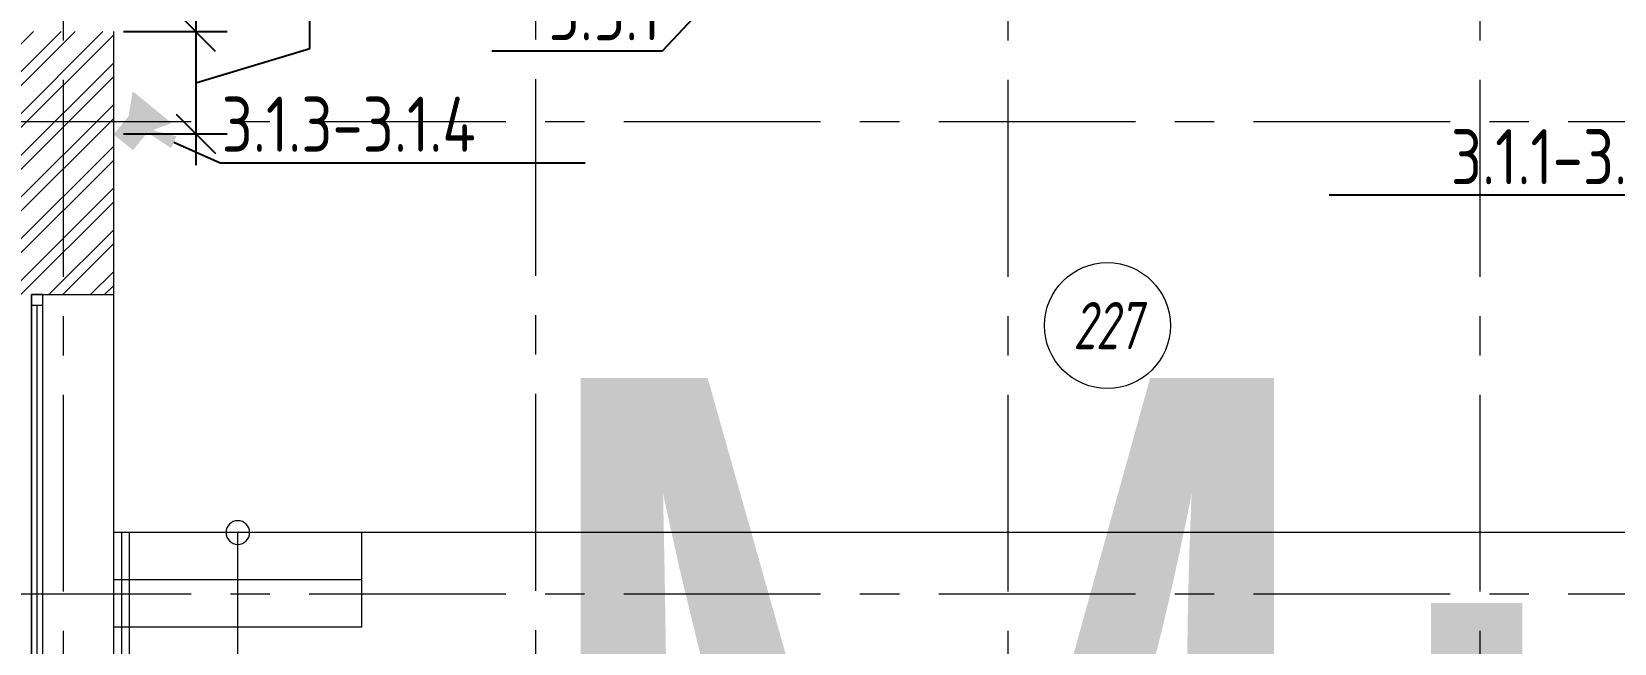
# Model space of a CAD drawing. Header units: millimetres. Extents: x 0 to 9491604, y -172998 to 295086.
# Drawn here: x 447114 to 457170, y -64023 to -60138 of the extents above; entities that cross this region are included whole.
import ezdxf
from ezdxf import colors
from ezdxf.entities.mleader import LeaderData, LeaderLine
from ezdxf.enums import TextEntityAlignment as Align
from ezdxf.math import Vec2, Vec3

# ---------------------------------------------------------------- set-up
doc = ezdxf.new("R2018")
doc.units = ezdxf.units.MM
doc.linetypes.add('CENTER', pattern=[2, 1.25, -0.25, 0.25, -0.25])
doc.layers.add('EI_DIMS_DETAIL', color=7, linetype='Continuous')
doc.layers.add('АР_новое окно', color=160, linetype='Continuous')
doc.layers.add('АР_лестницы', color=7, linetype='Continuous', lineweight=15, true_color=0xff24ff)
for name, color, linetype, lineweight in [('АР_Лестницы ограждения', 62, 'Continuous', 13), ('АР_Маркер экспликации', 239, 'Continuous', 13), ('АР_Номер помещения', 250, 'Continuous', 9), ('АР_Окна', 4, 'Continuous', 9), ('АР_Оси', 7, 'Continuous', 25), ('АР_Отметки', 7, 'Continuous', 5), ('АР_Сущ Несущая стена', 250, 'Continuous', 50), ('АР_Штриховка кирпич', 250, 'Continuous', 9)]:
    doc.layers.add(name, color=color, linetype=linetype, lineweight=lineweight)
doc.layers.add('АР_Названия помещений', color=124, linetype='Continuous', lineweight=5, plot=False)
doc.layers.add('АР_Помещения_площадь', color=19, linetype='Continuous', lineweight=9, plot=False)
doc.styles.add('ISOCPEUR', font='', dxfattribs={"height": 250})
doc.styles.get("Standard").update_dxf_attribs({"font": 'GOST.TTF'})
doc.styles.add('ГОСТ 2.304', font='CS_Gost2304.shx', dxfattribs={"oblique": 10})
doc.styles.get('ISOCPEUR').set_extended_font_data('ISOCPEUR', italic=True)
doc.dimstyles.new('СПДС', dxfattribs={"dimscale": 100, "dimtxt": 2.5, "dimasz": 2.5, "dimexe": 2, "dimexo": 0.625, "dimgap": 1, "dimtad": 1, "dimdec": 0, "dimrnd": 5, "dimtxsty": 'ГОСТ 2.304', "dimblk": 'OBLIQUE', "dimblk1": 'OBLIQUE', "dimblk2": 'OBLIQUE', "dimcen": 2.5, "dimdle": 2, "dimadec": 0, "dimazin": 2, "dimtfac": 0.75, "dimtdec": 4, "dimtmove": 1, "dimatfit": 3, "dimfxl": 1, "dimtfill": 1, "dimtolj": 1, "dimarcsym": 1})
pattern_1 = [(50.71946175839459, (453774.6171363075, -775135.5536287685), (-3.553126075043012, 2.906185126096296), [3.338381209517014, -1.25189295356888]), (140.7194617583946, (453774.6171363075, -775135.5536287685), (-2.906185126096296, -3.553126075043012), [3.338381209517014, -1.25189295356888])]

# ---------------------------------------------------------------- blocks, each defined once
blk = doc.blocks.new('*U274')
at = {"layer": 'АР_новое окно', "lineweight": 9}
for p, q in [((-9.194423000735696e-12, 3799.999999999992), (-70.00000000000921, 3799.999999999992)), ((-70.00000000000921, 3799.999999999992), (-70, -1.70530256582424e-13)), ((-70, -1.70530256582424e-13), (-70.00000000000921, 3799.999999999992)), ((-9.038103598868474e-12, 3729.999999999992), (-70.00000000000904, 3730.000000000006)), ((-35.00000000000904, 3729.999999999992), (-34.99999999981099, 69.99999999999991)), ((-9.194423000735696e-12, 3799.999999999992), (0, 0)), ((-1.56319401867222e-13, 70.00000000001455), (-70.00000000000017, 69.99999999999983)), ((0, -1.70530256582424e-13), (-70, -1.70530256582424e-13))]:
    blk.add_line(p, q, dxfattribs=at)
blk = doc.blocks.new('_DotSmall')
at = {"color": 0, "linetype": 'ByBlock', "const_width": 0.5}
blk.add_lwpolyline([(-0.0625, 0, 1), (0.0625, 0, 1)], format="xyb", close=True, dxfattribs=at)
blk = doc.blocks.new('АР_Кружок_1.1')
at = {"color": 0, "linetype": 'ByBlock', "lineweight": -2}
blk.add_circle((0, 0), 75, dxfattribs=at)
blk = doc.blocks.new('*U30')
at = {"color": 0, "linetype": 'ByBlock', "lineweight": -2}
for p, q in [((9.660759825513957e-47, -3.944304526105059e-31), (-499.9999999999999, 85.00000000000006)), ((0, -3.944304526105059e-31), (-499.9999999999999, -84.99999999999994))]:
    blk.add_line(p, q, dxfattribs=at)
blk = doc.blocks.new('*U155')
at = {"color": 0, "linetype": 'ByBlock', "lineweight": -2}
blk.add_lwpolyline([(-78.03749730850349, 1.740038515888182e-13), (-4.016474796308401e-30, -1.998401444325283e-15)], dxfattribs=at)
at = {"color": 0, "linetype": 'ByBlock', "lineweight": -2, "xscale": 0.01, "yscale": 0.01, "zscale": 0.01, "rotation": 179.9999999999999}
for name, p in [('*U30', (-78.03749730850348, 1.736444984544665e-13)), ('АР_Кружок_1.1', (-3.570199818940801e-30, -1.776356839400251e-15))]:
    blk.add_blockref(name, p, dxfattribs=at)
blk = doc.blocks.new('*U138')
at = {"layer": 'АР_Номер помещения', "color": 7}
blk.add_circle((-11525.98627710418, 10719.61419118767), 400, dxfattribs=at)
at = {"color": 7, "style": 'ISOCPEUR', "width": 0.7, "flags": 1}
blk.add_attdef('КАТЕГОРИЯ', (-499.1655280450395, -2092.186355050572), '', height=250, dxfattribs=at)
at = {"layer": 'АР_Номер помещения', "color": 7, "style": 'ISOCPEUR', "width": 0.7}
blk.add_attdef('НОМЕР_ПОМЕЩЕНИЯ', text='', height=300, dxfattribs=at).set_placement((-11525.98627710709, 10719.61419118767), align=Align.MIDDLE_CENTER)
at = {"layer": 'АР_Помещения_площадь', "color": 7, "lineweight": 30, "width": 0.7, "flags": 104}
blk.add_attdef('ИМЯ_ПОМЕЩЕНИЯ', text='', height=100, dxfattribs=at).set_placement((157.6277002443094, 1217.141369806137), align=Align.MIDDLE_CENTER)
at = {"layer": 'АР_Помещения_площадь', "color": 7, "style": 'ISOCPEUR', "width": 0.7}
blk.add_attdef('ПЛОЩАДЬ_ПОМЕЩЕНИЯ', text='', height=200, dxfattribs=at).set_placement((-6958.287231633865, 1083.475256730684), align=Align.MIDDLE_RIGHT)
blk = doc.blocks.new('_Oblique')
at = {"color": 0, "linetype": 'ByBlock', "lineweight": -2}
blk.add_line((-0.5, -0.5), (0.5, 0.5), dxfattribs=at)
blk = doc.blocks.new('*D185')
at = {"layer": 'Defpoints', "color": 0, "lineweight": 9, "ltscale": 100, "transparency": 16777216}
for p in [(447635.3756289489, -60137.96308105461), (447635.3756289489, -60786.62729448044), (448156.51711883, -60786.62729448044)]:
    blk.add_point(p, dxfattribs=at)
at = {"layer": 'EI_DIMS_DETAIL', "color": 0, "lineweight": -2, "ltscale": 100, "transparency": 16777216}
for p, q in [((448881.51711883, -60244.79518776752), (448881.51711883, -59391.44239129678)), ((448156.51711883, -59937.96308105461), (448156.51711883, -60986.62729448044)), ((447697.8756289489, -60137.96308105461), (448356.51711883, -60137.96308105461)), ((448156.51711883, -60462.29518776752), (448881.51711883, -60244.79518776752)), ((447697.8756289489, -60786.62729448044), (448356.51711883, -60786.62729448044))]:
    blk.add_line(p, q, dxfattribs=at)
at = {"layer": 'EI_DIMS_DETAIL', "color": 0, "lineweight": -2, "ltscale": 100, "transparency": 16777216, "xscale": 250, "yscale": 250, "zscale": 250}
for p, rotation in [((448156.51711883, -60137.96308105461), 90), ((448156.51711883, -60786.62729448044), 270)]:
    blk.add_blockref('_Oblique', p, dxfattribs=dict(at, rotation=rotation))
at = {"layer": 'EI_DIMS_DETAIL', "color": 0, "lineweight": 9, "ltscale": 100, "transparency": 16777216, "insert": (448656.51711883, -59818.11878953208), "char_height": 250, "attachment_point": 5, "rotation": 90, "style": 'ГОСТ 2.304', "bg_fill": 3, "box_fill_scale": 1.1, "bg_fill_color": 256, "bg_fill_true_color": 13158600, "bg_fill_transparency": 0}
blk.add_mtext('\\A1;650', dxfattribs=at)
blk = doc.blocks.new('*U286')
at = {"color": 7, "style": 'ISOCPEUR', "width": 0.7, "flags": 1}
blk.add_attdef('КАТЕГОРИЯ', (-499.1655280450395, -2092.186355050572), '', height=250, dxfattribs=at)
at = {"layer": 'АР_Номер помещения', "color": 7, "style": 'ISOCPEUR', "width": 0.7}
blk.add_attdef('НОМЕР_ПОМЕЩЕНИЯ', text='', height=300, dxfattribs=at).set_placement((-12706.02555671981, 14288.98051809251), align=Align.MIDDLE_CENTER)
at = {"layer": 'АР_Помещения_площадь', "color": 7, "style": 'ISOCPEUR', "width": 0.7}
blk.add_attdef('ПЛОЩАДЬ_ПОМЕЩЕНИЯ', text='', height=200, dxfattribs=at).set_placement((-12401.86971023954, 13466.70758664991), align=Align.MIDDLE_RIGHT)
at = {"layer": 'АР_Помещения_площадь', "color": 7, "lineweight": 30, "width": 0.7, "flags": 104}
blk.add_attdef('ИМЯ_ПОМЕЩЕНИЯ', text='', height=100, dxfattribs=at).set_placement((157.6277002443094, 1217.141369806137), align=Align.MIDDLE_CENTER)
blk = doc.blocks.new('АР план')
at = {"layer": 'АР_Штриховка кирпич', "lineweight": 9, "ltscale": 100}
h = blk.add_hatch(dxfattribs=at)
h.set_pattern_fill('ANSI32', color=256, scale=500)
h.set_pattern_definition([(45, (-503931.1056685649, 9514.1458298301), (-132.5825214724777, 132.5825214724777), []), (45, (-503842.7173210648, 9514.1458298301), (-132.5825214724777, 132.5825214724777), [])])
h.paths.add_polyline_path([(447635.3759183416, -60137.96308105461), (446995.3759183416, -60137.96308105461), (446995.3753395562, -61807.96308105461), (447635.3753395561, -61807.96308105461)])
at = {"layer": 'АР_лестницы', "color": 18, "lineweight": 9, "ltscale": 50, "true_color": 0x000000}
for p, q in [((449212.7936398835, -63319.21311211943), (447635.3756289487, -63319.2131121194)), ((457915.3756812933, -63319.21311211614), (448415.3756813061, -63319.21311211614)), ((449212.7936398835, -63919.21311211934), (449212.7936398835, -63319.21311211614)), ((449212.7936398835, -63619.2131121194), (447635.3756289487, -63619.2131121194)), ((449212.7936398835, -63919.21311211945), (447635.3756289487, -63919.21311211957)), ((449212.7936398835, -63919.21311211931), (447635.3756289487, -63919.21311211945))]:
    blk.add_line(p, q, dxfattribs=at)
at = {"layer": 'АР_Лестницы ограждения', "color": 18, "lineweight": 9, "ltscale": 100, "true_color": 0x000000}
blk.add_lwpolyline([(447735.3756289561, -66455.00258580466), (447735.3756289561, -63319.21311211951), (447685.3756289561, -63319.21311211951), (447685.3756289561, -66464.47627001516)], dxfattribs=at)
at = {"layer": 'АР_Окна', "lineweight": 9, "ltscale": 100}
blk.add_line((447635.3756289491, -65607.96308105461), (447635.3756553198, -61807.96308103074), dxfattribs=at)
at = {"layer": 'АР_Оси', "linetype": 'CENTER', "lineweight": 9, "ltscale": 1000}
for p, q in [((447315.496798321, -44444.33385948134), (447315.496798321, -76677.8427386449)), ((450315.4967983207, -44438.77934351384), (450315.496798321, -76677.8427386449)), ((453315.496798321, -44444.33385948134), (453315.496798321, -74586.11998454934)), ((456315.496798321, -44444.33385948134), (456315.496798321, -74586.11998454934)), ((436876.9842678266, -60707.96308105461), (471514.1507694212, -60707.96308105464)), ((436876.9842678266, -63707.96308105461), (471514.1507694212, -63707.96308105464))]:
    blk.add_line(p, q, dxfattribs=at)
at = {"layer": 'АР_Сущ Несущая стена', "lineweight": 9, "ltscale": 100}
for p, q in [((447635.3756289489, -61807.96308105461), (447635.3756289489, -60137.96308105461)), ((447114.2894486805, -61807.96308105461), (447635.3756289489, -61807.96308105461)), ((447114.2894486805, -61807.96308105461), (447635.3756289489, -61807.96308105461)), ((447114.2894486805, -61807.96308105464), (447635.3756289489, -61807.96308105461)), ((447114.2894486805, -61872.96308105461), (447114.2894486805, -61807.96308105464))]:
    blk.add_line(p, q, dxfattribs=at)
at = {"layer": 'АР_Сущ Несущая стена', "color": 4, "lineweight": 9, "ltscale": 100}
blk.add_line((447114.2894486808, -65607.96308105461), (447114.2894486805, -61807.96308105464), dxfattribs=at)
at = {"layer": 'АР_лестницы', "color": 18, "lineweight": 9, "true_color": 0x000000, "xscale": -100, "yscale": 100, "zscale": 100, "rotation": 270}
blk.add_blockref('*U155', (448424.0846344161, -63319.2131121194), dxfattribs=at)
at = {"layer": 'АР_Маркер экспликации', "color": 7, "lineweight": 9}
ref = blk.add_blockref('*U138', (465474.7637209249, -72724.2597305948), dxfattribs=at)
ref.add_attrib('НОМЕР_ПОМЕЩЕНИЯ', '227', dxfattribs={"layer": 'АР_Номер помещения', "color": 7, "height": 300, "style": 'ISOCPEUR', "width": 0.7}).set_placement((453948.7774438178, -62004.64553940714), align=Align.MIDDLE_CENTER)
lines = blk.add_mtext('\\W0.8000;Многофункциональное пространство с функцией актового зала (с эстрадой в уровне пола)', dxfattribs={"layer": 'АР_Названия помещений', "insert": (450061.2558938367, -62336.64553940714), "char_height": 6157.7750336889, "width": 926.9399707174232, "attachment_point": 1})
ref.add_attrib('ИМЯ_ПОМЕЩЕНИЯ', '', (450061.2558938367, -62336.64553940714), dxfattribs={"flags": 104}).embed_mtext(lines)
at = {"layer": 'АР_новое окно', "lineweight": 9, "xscale": -1, "rotation": 180}
blk.add_blockref('*U274', (447184.2894486812, -61807.96308105461), dxfattribs=at)
at = {"layer": 'АР_Отметки', "lineweight": 9}
ml = blk.add_multileader_mtext('Standard', dxfattribs=at)
ml.set_content('+1,975', color=256, style='ISOCPEUR')
ml.set_leader_properties(color=256, linetype='Continuous', lineweight=-1)
ml.set_arrow_properties(name='DOTSMALL')
ml.build(insert=Vec2(0, 0))
ml.multileader.update_dxf_attribs({"has_text_frame": 1, "text_left_attachment_type": 4, "text_right_attachment_type": 4, "dogleg_length": 100, "arrow_head_size": 180})
ctx = ml.context
ctx.base_point, ctx.char_height, ctx.arrow_head_size, ctx.landing_gap_size, ctx.plane_origin = Vec3(466447.7558938367, -62180.14553940714), 250, 180, 50, Vec3(469579.8143483607, -63351.8250823327)
ctx.left_attachment, ctx.right_attachment = 4, 4
notes = []
notes.append((ctx, [(0, (0, 0, 0), (0, 0), (1, 0), 1, [])]))
ctx.mtext.insert, ctx.mtext.width, ctx.mtext.line_spacing_style, ctx.mtext.flow_direction = Vec3(466497.7558938367, -61780.14553940714), 852.6970314602484, 2, 5
ml = blk.add_multileader_mtext('Standard', dxfattribs=at)
ml.set_content('+2,410', color=256, style='ISOCPEUR')
ml.set_leader_properties(color=256, linetype='Continuous', lineweight=-1)
ml.set_arrow_properties(name='DOTSMALL')
ml.build(insert=Vec2(0, 0))
ml.multileader.update_dxf_attribs({"has_text_frame": 1, "text_left_attachment_type": 4, "text_right_attachment_type": 4, "dogleg_length": 100, "arrow_head_size": 180})
ctx = ml.context
ctx.base_point, ctx.char_height, ctx.arrow_head_size, ctx.landing_gap_size, ctx.plane_origin = Vec3(463365.5351254255, -73612.9468000298), 250, 180, 50, Vec3(461204.322755357, -74204.19237351509)
ctx.left_attachment, ctx.right_attachment = 4, 4
notes.append((ctx, [(0, (0, 0, 0), (0, 0), (1, 0), 1, [])]))
ctx.mtext.insert, ctx.mtext.width, ctx.mtext.line_spacing_style, ctx.mtext.flow_direction = Vec3(463415.5351254255, -73279.61346669645), 852.6970314602484, 2, 5
for ctx, leaders in notes:
    for number, flags, end, landing, length, lines in leaders:
        leader = LeaderData()
        leader.index, (leader.has_last_leader_line, leader.has_dogleg_vector, leader.attachment_direction) = number, flags
        leader.last_leader_point, leader.dogleg_vector, leader.dogleg_length = Vec3(end), Vec3(landing), length
        for number, points, colour, breaks in lines:
            line = LeaderLine()
            line.index, line.vertices, line.color, line.breaks = number, Vec3.list(points), colors.encode_raw_color(colour), breaks
            leader.lines.append(line)
        ctx.leaders.append(leader)

msp = doc.modelspace()

# ---------------------------------------------------------------- block references
at = {"color": 12, "true_color": 0xe00000}
msp.add_blockref('АР план', (0, 0), dxfattribs=at)

# ---------------------------------------------------------------- next in the draw order: hatches: boundary and pattern name
at = {"lineweight": 9}
h = msp.add_hatch(dxfattribs=at)
h.set_pattern_fill('ANGLE', color=5, scale=0.657161655416735, angle=50.71946175839458)
h.set_pattern_definition(pattern_1)
h.paths.add_polyline_path([(447635.3756289489, -60790.71495628134), (447729.9353521663, -60675.1054532267), (447852.9621616058, -60775.73196524799), (447758.4024383883, -60891.34146830275)])
edge = h.paths.add_edge_path()
edge.add_line((447729.9353521663, -60675.1054532267), (447755.9411104165, -60515.51578339456))
h = msp.add_hatch(dxfattribs=at)
h.set_pattern_fill('ANGLE', color=5, scale=0.657161655416735, angle=50.71946175839458)
h.set_pattern_definition(pattern_1)
edge = h.paths.add_edge_path()
edge.add_line((447729.9353521663, -60675.1054532267), (447755.9411104164, -60515.51578339456))
edge.add_line((447755.9411104165, -60515.51578339456), (448003.8068719888, -60718.25100143497))
edge.add_line((447852.9621616058, -60775.73196524799), (448003.8068719887, -60718.25100143497))

# ---------------------------------------------------------------- next in the draw order: leaders
ml = msp.add_multileader_mtext('Standard', dxfattribs=at)
ml.set_content('3.5.1', color=256)
ml.set_leader_properties()
ml.build(insert=Vec2(0, 0))
ml.multileader.update_dxf_attribs({"text_left_attachment_type": 6, "text_right_attachment_type": 6, "arrow_head_size": 250})
ctx = ml.context
ctx.base_point, ctx.char_height, ctx.arrow_head_size, ctx.plane_origin = Vec3(450482.2417134743, -60262.81299427913, 7753.450001209373), 350, 250, Vec3(450095.0536308006, -59972.55295387578, 7753.450001209373)
ctx.left_attachment, ctx.right_attachment, ctx.text_align_type = 6, 6, 2
notes = []
notes.append((ctx, [(1, (1, 1, 0), (451119.6884611513, -60262.81299427913, 7753.450001209373), (-1, 0), 8, [(0, [(451677.3655042322, -59666.77569512955, 7753.450001209373)], 0, [])])]))
ctx.mtext.insert, ctx.mtext.alignment, ctx.mtext.flow_direction = Vec3(451109.6884611513, -59842.81299427913, 7753.450001209373), 3, 5
ml = msp.add_multileader_mtext('Standard', dxfattribs=at)
ml.set_content('3.1.3-3.1.4', color=256)
ml.set_leader_properties()
ml.build(insert=Vec2(0, 0))
ml.multileader.update_dxf_attribs({"text_left_attachment_type": 6, "text_right_attachment_type": 6, "arrow_head_size": 250})
ctx = ml.context
ctx.base_point, ctx.char_height, ctx.arrow_head_size, ctx.plane_origin = Vec3(448319.5252403056, -60970.87906436177, 4.2202434795083e-08), 350, 250, Vec3(447822.1944858672, -60921.36778414619, 4.2202434795083e-08)
ctx.left_attachment, ctx.right_attachment = 6, 6
notes.append((ctx, [(0, (1, 1, 0), (448311.5252403056, -60970.87906436177, 4.2202434795083e-08), (1, 0), 8, [(0, [(447788.6178502713, -60738.43326600161, 4.2202434795083e-08)], 0, [])])]))
ctx.mtext.insert, ctx.mtext.flow_direction = Vec3(448321.5252403056, -60550.87906436177, 4.2202434795083e-08), 5
ml = msp.add_multileader_mtext('Standard', dxfattribs=at)
ml.set_content('3.1.1-3.1.2', color=256)
ml.set_leader_properties()
ml.build(insert=Vec2(0, 0))
ml.multileader.update_dxf_attribs({"text_left_attachment_type": 6, "text_right_attachment_type": 6, "arrow_head_size": 250})
ctx = ml.context
ctx.base_point, ctx.char_height, ctx.arrow_head_size, ctx.plane_origin = Vec3(456188.0392937766, -61177.04388813685, 3.220243479508309e-08), 350, 250, Vec3(455800.8512111029, -62212.82281670078, 3.220243479508309e-08)
ctx.left_attachment, ctx.right_attachment, ctx.text_align_type = 6, 6, 2
notes.append((ctx, [(1, (1, 1, 0), (457678.0950478867, -61177.04388813685, 3.220243479508309e-08), (-1, 0), 8, [(0, [(458959.264706613, -60707.96308105462, 3.220243479508309e-08)], 0, [])])]))
ctx.mtext.insert, ctx.mtext.alignment, ctx.mtext.flow_direction = Vec3(457668.0950478867, -60757.04388813685, 3.220243479508309e-08), 3, 5
for ctx, leaders in notes:
    for number, flags, end, landing, length, lines in leaders:
        leader = LeaderData()
        leader.index, (leader.has_last_leader_line, leader.has_dogleg_vector, leader.attachment_direction) = number, flags
        leader.last_leader_point, leader.dogleg_vector, leader.dogleg_length = Vec3(end), Vec3(landing), length
        for number, points, colour, breaks in lines:
            line = LeaderLine()
            line.index, line.vertices, line.color, line.breaks = number, Vec3.list(points), colors.encode_raw_color(colour), breaks
            leader.lines.append(line)
        ctx.leaders.append(leader)

# ---------------------------------------------------------------- next in the draw order: dimensions: what is measured, and where the dimension line sits
at = {"layer": 'EI_DIMS_DETAIL', "lineweight": 9, "ltscale": 100}
dim = msp.add_linear_dim(base=(448156.51711883, -60786.62729448044), p1=(447635.3756289489, -60137.96308105461), p2=(447635.3756289489, -60786.62729448044), angle=90, dimstyle='СПДС', dxfattribs=at)
dim.commit()
dim.dimension.update_dxf_attribs({"geometry": '*D185', "text_midpoint": (448656.51711883, -60144.79518776745)})

# ---------------------------------------------------------------- next in the draw order: block references
at = {"layer": 'АР_Маркер экспликации', "color": 7, "lineweight": 9}
ref = msp.add_blockref('*U286', (400668.2407370897, 30563.79392597355), dxfattribs=at)
lines = msp.add_mtext('\\W0.8000;Многофункциональное пространство с функцией актового зала (с эстрадой в уровне пола)', dxfattribs={"layer": 'АР_Названия помещений', "insert": (388508.9738144858, 42822.09057551374), "char_height": 6157.7750336889, "width": 926.9399707174232, "attachment_point": 1})
ref.add_attrib('ИМЯ_ПОМЕЩЕНИЯ', '', (388508.9738144858, 42822.09057551374), dxfattribs={"flags": 104}).embed_mtext(lines)

doc.saveas('drawing.dxf')
